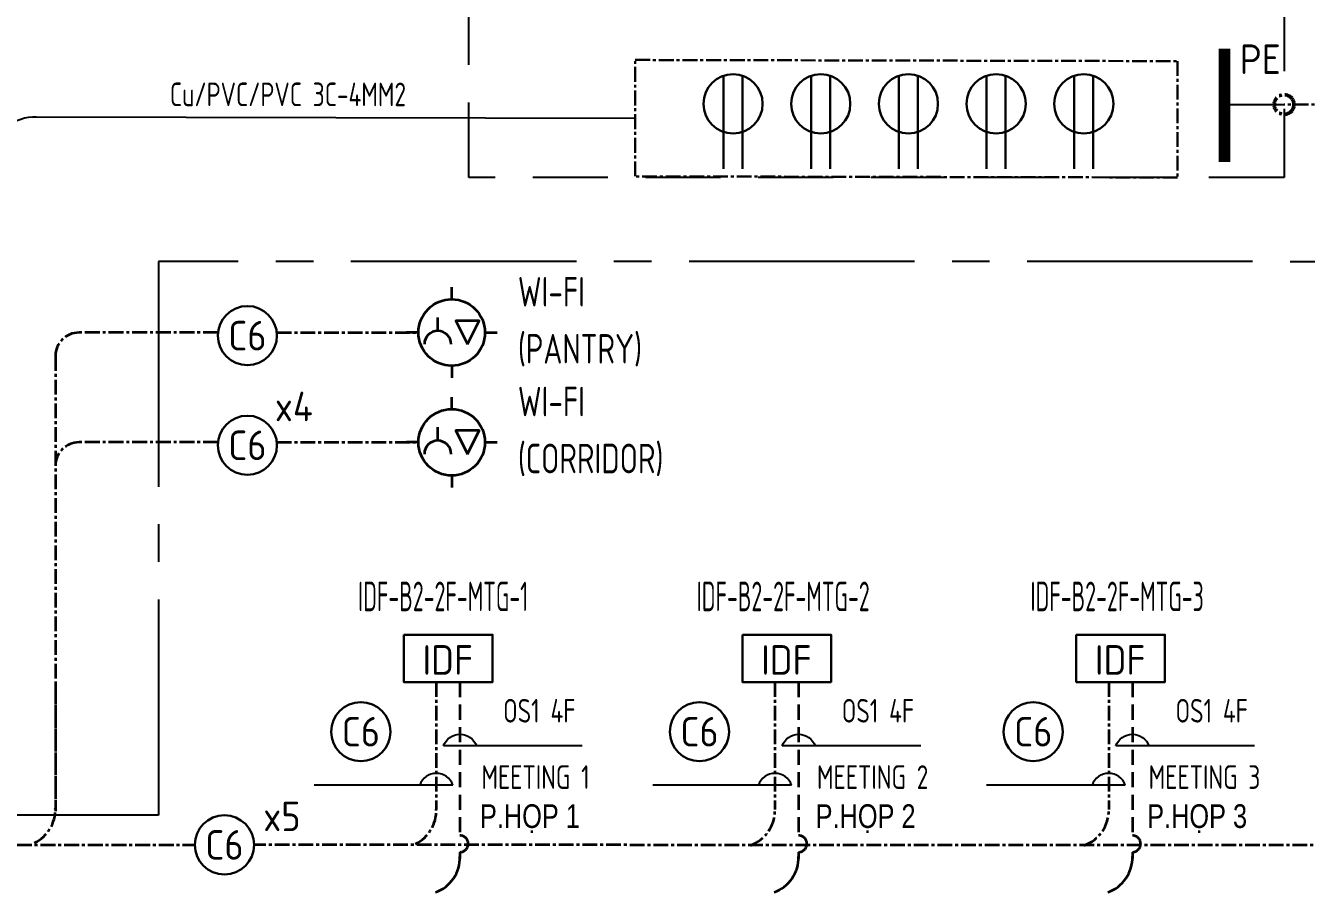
# Model space of a CAD drawing. Header units: millimetres. Extents: x -197 to 1453, y -101 to 618.
# Drawn here: x 587.1 to 695.3, y 314.1 to 387.4 of the extents above; entities that cross this region are included whole.
import ezdxf
from ezdxf.enums import TextEntityAlignment as Align

# ---------------------------------------------------------------- set-up
doc = ezdxf.new("R2010")
doc.units = ezdxf.units.MM
for name, pattern in [('HC-B_EC0-112 ZONE B-TELEPHONE & DATA SYSTEM SCHEMATIC (200529)$0$x-219010-E-00_Tell & Data System Schematic$0$CENTER', [2, 1.25, -0.25, 0.25, -0.25]), ('HC-B_EC0-112 ZONE B-TELEPHONE & DATA SYSTEM SCHEMATIC (200529)$0$x-219010-E-00_Tell & Data System Schematic$0$GEC-COMM_CENTER2', [28.575, 19.05, -3.175, 3.175, -3.175]), ('HC-B_EC0-112 ZONE B-TELEPHONE & DATA SYSTEM SCHEMATIC (200529)$0$x-219010-E-00_Tell & Data System Schematic$0$GEC-COMM_HIDDEN', [9.525, 6.35, -3.175])]:
    doc.linetypes.add(name, pattern=pattern)
for name, color, linetype in [('HC-B_EC0-112 ZONE B-TELEPHONE & DATA SYSTEM SCHEMATIC (200529)$0$GEC- E-TEXT', 7, 'Continuous'), ('HC-B_EC0-112 ZONE B-TELEPHONE & DATA SYSTEM SCHEMATIC (200529)$0$GEC-E-COMM-ENCL', 7, 'HC-B_EC0-112 ZONE B-TELEPHONE & DATA SYSTEM SCHEMATIC (200529)$0$x-219010-E-00_Tell & Data System Schematic$0$GEC-COMM_CENTER2'), ('HC-B_EC0-112 ZONE B-TELEPHONE & DATA SYSTEM SCHEMATIC (200529)$0$GEC-E-COMM-POWR-WIRE', 4, 'Continuous'), ('HC-B_EC0-112 ZONE B-TELEPHONE & DATA SYSTEM SCHEMATIC (200529)$0$GEC-G-ANNO-TEXT-EN', 7, 'Continuous')]:
    doc.layers.add(name, color=color, linetype=linetype)
for name, color, linetype, lineweight in [('HC-B_EC0-112 ZONE B-TELEPHONE & DATA SYSTEM SCHEMATIC (200529)$0$GEC-E-COMM-CABLE-CAT6', 3, 'HC-B_EC0-112 ZONE B-TELEPHONE & DATA SYSTEM SCHEMATIC (200529)$0$x-219010-E-00_Tell & Data System Schematic$0$CENTER', 35), ('HC-B_EC0-112 ZONE B-TELEPHONE & DATA SYSTEM SCHEMATIC (200529)$0$GEC-E-COMM-EQPM', 6, 'Continuous', 30), ('HC-B_EC0-112 ZONE B-TELEPHONE & DATA SYSTEM SCHEMATIC (200529)$0$GEC-E-COMM-OPTICAL FIBER- 4F', 5, 'HC-B_EC0-112 ZONE B-TELEPHONE & DATA SYSTEM SCHEMATIC (200529)$0$x-219010-E-00_Tell & Data System Schematic$0$GEC-COMM_HIDDEN', 35), ('HC-B_EC0-112 ZONE B-TELEPHONE & DATA SYSTEM SCHEMATIC (200529)$0$GEC-E-DIA-FEED', 5, 'HC-B_EC0-112 ZONE B-TELEPHONE & DATA SYSTEM SCHEMATIC (200529)$0$x-219010-E-00_Tell & Data System Schematic$0$CENTER', 50), ('HC-B_EC0-112 ZONE B-TELEPHONE & DATA SYSTEM SCHEMATIC (200529)$0$GEC-E-DIAG-BORD', 7, 'HC-B_EC0-112 ZONE B-TELEPHONE & DATA SYSTEM SCHEMATIC (200529)$0$x-219010-E-00_Tell & Data System Schematic$0$CENTER', 18), ('HC-B_EC0-112 ZONE B-TELEPHONE & DATA SYSTEM SCHEMATIC (200529)$0$GEC-E-DIAG-EQPM', 6, 'Continuous', 30), ('HC-B_EC0-112 ZONE B-TELEPHONE & DATA SYSTEM SCHEMATIC (200529)$0$GEC-E-POWR-EQPM', 6, 'Continuous', 35)]:
    doc.layers.add(name, color=color, linetype=linetype, lineweight=lineweight)
doc.styles.add('HC-B_EC0-112 ZONE B-TELEPHONE & DATA SYSTEM SCHEMATIC (200529)$0$x-219010-E-00_Tell & Data System Schematic$0$GEC-EN_Text Style-2.5mm-Isocp', font='isocp.shx', dxfattribs={"width": 0.8, "height": 2.5})
doc.styles.add('HC-B_EC0-112 ZONE B-TELEPHONE & DATA SYSTEM SCHEMATIC (200529)$0$x-219010-E-00_Tell & Data System Schematic$0$GEC-EN_Text Style-2.5mm-Isocp_Annotative', font='isocp.shx', dxfattribs={"height": 2.5})
doc.styles.add('HC-B_EC0-112 ZONE B-TELEPHONE & DATA SYSTEM SCHEMATIC (200529)$0$x-219010-E-00_Tell & Data System Schematic$0$GEC-Text stype-EN', font='isocp.shx', dxfattribs={"height": 2.5})
doc.styles.add('HC-B_EC0-112 ZONE B-TELEPHONE & DATA SYSTEM SCHEMATIC (200529)$0$x-219010-E-00_Tell & Data System Schematic$0$GEC-VN_Text Style-2.5mm-Hoatbif-WF 0.8', font='hoatbif.shx', dxfattribs={"width": 0.8, "height": 2.5})

# ---------------------------------------------------------------- blocks, each defined once
blk = doc.blocks.new('HC-B_EC0-112 ZONE B-TELEPHONE & DATA SYSTEM SCHEMATIC (200529)$0$x-219010-E-00_Tell & Data System Schematic$0$GEC-E_COMMS-RDF (1)')
blk.add_lwpolyline([(-5.5, 0), (2, 0), (2, -4), (-5.5, -4)], close=True)
at = {"color": 7, "style": 'HC-B_EC0-112 ZONE B-TELEPHONE & DATA SYSTEM SCHEMATIC (200529)$0$x-219010-E-00_Tell & Data System Schematic$0$GEC-EN_Text Style-2.5mm-Isocp'}
for tag, p in [('DESCRIPTION-1', (7.72, -1.46)), ('DESCRIPTION-2', (7.72, -4.96)), ('SPARE', (7.72, -8.46))]:
    blk.add_attdef(tag, p, '', height=2.5, dxfattribs=at)
blk.add_attdef('GEC-NAME', text='', height=2.5, dxfattribs=at).set_placement((-1.78, -2.12), align=Align.MIDDLE)
blk = doc.blocks.new('HC-B_EC0-112 ZONE B-TELEPHONE & DATA SYSTEM SCHEMATIC (200529)$0$x-219010-E-00_Tell & Data System Schematic$0$GEC-E_COMMS-CABLE-CAT.6')
blk.add_circle((0, 0), 2.5)
at = {"color": 7, "style": 'HC-B_EC0-112 ZONE B-TELEPHONE & DATA SYSTEM SCHEMATIC (200529)$0$x-219010-E-00_Tell & Data System Schematic$0$GEC-EN_Text Style-2.5mm-Isocp'}
for tag, p in [('DESCRIPTION-1', (8.39, 0.28)), ('DESCRIPTION-2', (8.39, -3.22)), ('SPARE', (8.39, -6.72))]:
    blk.add_attdef(tag, p, '', height=2.5, dxfattribs=at)
blk.add_attdef('GEC-NAME', text='', height=2.5, dxfattribs=at).set_placement((0, 0), align=Align.MIDDLE)
blk = doc.blocks.new('HC-B_EC0-112 ZONE B-TELEPHONE & DATA SYSTEM SCHEMATIC (200529)$0$x-219010-E-00_Tell & Data System Schematic$0$GEC-E_COMMS-WIFI')
for p, q in [((-0.01, 2.81), (-0.01, 3.82)), ((-1.19, 0.13), (-1.19, 1.27)), ((-2.82, -0.01), (-3.83, -0.01)), ((2.81, -0.01), (3.82, -0.01)), ((-0.01, -2.82), (-0.01, -3.83))]:
    blk.add_line(p, q)
blk.add_lwpolyline([(1.33, -1), (2.31, 0.98), (0.35, 0.98)], close=True)
blk.add_circle((-0.01, -0.01), 2.81)
blk.add_arc((-1.19, -1), 1.13, 0, 180)
at = {"color": 7, "style": 'HC-B_EC0-112 ZONE B-TELEPHONE & DATA SYSTEM SCHEMATIC (200529)$0$x-219010-E-00_Tell & Data System Schematic$0$GEC-EN_Text Style-2.5mm-Isocp_Annotative'}
for tag, p in [('GEC-NAME', (5.58, 4.37)), ('DESCRIPTION-1', (5.58, 0.87)), ('DESCRIPTION-2', (5.58, -2.63)), ('SPARE', (5.58, -6.13))]:
    blk.add_attdef(tag, p, '', height=2.5, dxfattribs=at)
blk = doc.blocks.new('*U167')
at = {"layer": 'HC-B_EC0-112 ZONE B-TELEPHONE & DATA SYSTEM SCHEMATIC (200529)$0$GEC-E-POWR-EQPM'}
ref = blk.add_blockref('HC-B_EC0-112 ZONE B-TELEPHONE & DATA SYSTEM SCHEMATIC (200529)$0$x-219010-E-00_Tell & Data System Schematic$0$GEC-E_COMMS-WIFI', (623.09, 352.13), dxfattribs=at)
ref.add_attrib('DESCRIPTION-2', '(CORRIDOR)', (628.67, 349.5), dxfattribs={"layer": '0', "color": 7, "height": 2.5, "style": 'HC-B_EC0-112 ZONE B-TELEPHONE & DATA SYSTEM SCHEMATIC (200529)$0$x-219010-E-00_Tell & Data System Schematic$0$GEC-EN_Text Style-2.5mm-Isocp', "width": 0.8})
ref.add_attrib('GEC-NAME', 'WI-FI', (628.67, 354.32), dxfattribs={"layer": '0', "color": 7, "height": 2.5, "style": 'HC-B_EC0-112 ZONE B-TELEPHONE & DATA SYSTEM SCHEMATIC (200529)$0$x-219010-E-00_Tell & Data System Schematic$0$GEC-EN_Text Style-2.5mm-Isocp', "width": 0.8})
ref = blk.add_blockref('HC-B_EC0-112 ZONE B-TELEPHONE & DATA SYSTEM SCHEMATIC (200529)$0$x-219010-E-00_Tell & Data System Schematic$0$GEC-E_COMMS-WIFI', (623.09, 352.13), dxfattribs=at)
ref.add_attrib('DESCRIPTION-2', '(CORRIDOR)', (628.67, 349.5), dxfattribs={"layer": '0', "color": 7, "height": 2.5, "style": 'HC-B_EC0-112 ZONE B-TELEPHONE & DATA SYSTEM SCHEMATIC (200529)$0$x-219010-E-00_Tell & Data System Schematic$0$GEC-EN_Text Style-2.5mm-Isocp', "width": 0.8})
ref.add_attrib('GEC-NAME', 'WI-FI', (628.67, 354.32), dxfattribs={"layer": '0', "color": 7, "height": 2.5, "style": 'HC-B_EC0-112 ZONE B-TELEPHONE & DATA SYSTEM SCHEMATIC (200529)$0$x-219010-E-00_Tell & Data System Schematic$0$GEC-EN_Text Style-2.5mm-Isocp', "width": 0.8})
ref = blk.add_blockref('HC-B_EC0-112 ZONE B-TELEPHONE & DATA SYSTEM SCHEMATIC (200529)$0$x-219010-E-00_Tell & Data System Schematic$0$GEC-E_COMMS-WIFI', (623.09, 352.13), dxfattribs=at)
ref.add_attrib('DESCRIPTION-2', '(CORRIDOR)', (628.67, 349.5), dxfattribs={"layer": '0', "color": 7, "height": 2.5, "style": 'HC-B_EC0-112 ZONE B-TELEPHONE & DATA SYSTEM SCHEMATIC (200529)$0$x-219010-E-00_Tell & Data System Schematic$0$GEC-EN_Text Style-2.5mm-Isocp', "width": 0.8})
ref.add_attrib('GEC-NAME', 'WI-FI', (628.67, 354.32), dxfattribs={"layer": '0', "color": 7, "height": 2.5, "style": 'HC-B_EC0-112 ZONE B-TELEPHONE & DATA SYSTEM SCHEMATIC (200529)$0$x-219010-E-00_Tell & Data System Schematic$0$GEC-EN_Text Style-2.5mm-Isocp', "width": 0.8})
blk = doc.blocks.new('HC-B_EC0-112 ZONE B-TELEPHONE & DATA SYSTEM SCHEMATIC (200529)$0$x-219010-E-00_Tell & Data System Schematic$0$Ky hieu cap')
blk.add_lwpolyline([(523.79, 257.11), (534.36, 257.11), (535.52, 257.11)])
blk.add_arc((534.12, 256.59), 1.49, 20.0579, 159.9421)
blk = doc.blocks.new('*U181')
at = {"layer": 'HC-B_EC0-112 ZONE B-TELEPHONE & DATA SYSTEM SCHEMATIC (200529)$0$GEC-E-POWR-EQPM'}
ref = blk.add_blockref('HC-B_EC0-112 ZONE B-TELEPHONE & DATA SYSTEM SCHEMATIC (200529)$0$x-219010-E-00_Tell & Data System Schematic$0$GEC-E_COMMS-WIFI', (623.09, 361.41), dxfattribs=at)
ref.add_attrib('DESCRIPTION-2', '(PANTRY)', (628.67, 358.78), dxfattribs={"layer": '0', "color": 7, "height": 2.5, "style": 'HC-B_EC0-112 ZONE B-TELEPHONE & DATA SYSTEM SCHEMATIC (200529)$0$x-219010-E-00_Tell & Data System Schematic$0$GEC-EN_Text Style-2.5mm-Isocp', "width": 0.8})
ref.add_attrib('GEC-NAME', 'WI-FI', (628.67, 363.6), dxfattribs={"layer": '0', "color": 7, "height": 2.5, "style": 'HC-B_EC0-112 ZONE B-TELEPHONE & DATA SYSTEM SCHEMATIC (200529)$0$x-219010-E-00_Tell & Data System Schematic$0$GEC-EN_Text Style-2.5mm-Isocp', "width": 0.8})
ref = blk.add_blockref('HC-B_EC0-112 ZONE B-TELEPHONE & DATA SYSTEM SCHEMATIC (200529)$0$x-219010-E-00_Tell & Data System Schematic$0$GEC-E_COMMS-WIFI', (623.09, 361.41), dxfattribs=at)
ref.add_attrib('DESCRIPTION-2', '(PANTRY)', (628.67, 358.78), dxfattribs={"layer": '0', "color": 7, "height": 2.5, "style": 'HC-B_EC0-112 ZONE B-TELEPHONE & DATA SYSTEM SCHEMATIC (200529)$0$x-219010-E-00_Tell & Data System Schematic$0$GEC-EN_Text Style-2.5mm-Isocp', "width": 0.8})
ref.add_attrib('GEC-NAME', 'WI-FI', (628.67, 363.6), dxfattribs={"layer": '0', "color": 7, "height": 2.5, "style": 'HC-B_EC0-112 ZONE B-TELEPHONE & DATA SYSTEM SCHEMATIC (200529)$0$x-219010-E-00_Tell & Data System Schematic$0$GEC-EN_Text Style-2.5mm-Isocp', "width": 0.8})
ref = blk.add_blockref('HC-B_EC0-112 ZONE B-TELEPHONE & DATA SYSTEM SCHEMATIC (200529)$0$x-219010-E-00_Tell & Data System Schematic$0$GEC-E_COMMS-WIFI', (623.09, 361.41), dxfattribs=at)
ref.add_attrib('DESCRIPTION-2', '(PANTRY)', (628.67, 358.78), dxfattribs={"layer": '0', "color": 7, "height": 2.5, "style": 'HC-B_EC0-112 ZONE B-TELEPHONE & DATA SYSTEM SCHEMATIC (200529)$0$x-219010-E-00_Tell & Data System Schematic$0$GEC-EN_Text Style-2.5mm-Isocp', "width": 0.8})
ref.add_attrib('GEC-NAME', 'WI-FI', (628.67, 363.6), dxfattribs={"layer": '0', "color": 7, "height": 2.5, "style": 'HC-B_EC0-112 ZONE B-TELEPHONE & DATA SYSTEM SCHEMATIC (200529)$0$x-219010-E-00_Tell & Data System Schematic$0$GEC-EN_Text Style-2.5mm-Isocp', "width": 0.8})
blk = doc.blocks.new('HC-B_EC0-112 ZONE B-TELEPHONE & DATA SYSTEM SCHEMATIC (200529)$0$x-219010-E-00_Tell & Data System Schematic$0$GEC-E_M_RECEPTACLE-DUPLEX-WALL')
for p, q in [((-0.8, 0), (-0.8, 7.86)), ((0.8, 0), (0.8, 7.86))]:
    blk.add_line(p, q)
blk.add_circle((0, 5.49), 2.5)
at = {"style": 'HC-B_EC0-112 ZONE B-TELEPHONE & DATA SYSTEM SCHEMATIC (200529)$0$x-219010-E-00_Tell & Data System Schematic$0$GEC-Text stype-EN'}
for tag, p in [('1300', (7.34, 7.23)), ('AC', (7.34, 3.21)), ('IP54', (7.34, -1.01)), ('OTHER', (7.34, -4.98))]:
    blk.add_attdef(tag, text='', height=2.5, dxfattribs=at).set_placement(p, align=Align.MIDDLE_LEFT)
blk = doc.blocks.new('HC-B_EC0-112 ZONE B-TELEPHONE & DATA SYSTEM SCHEMATIC (200529)$0$1')
at = {"layer": 'HC-B_EC0-112 ZONE B-TELEPHONE & DATA SYSTEM SCHEMATIC (200529)$0$GEC-E-COMM-ENCL'}
for p, q in [((598.3, 367.41), (598.3, 320.6)), ((776.49, 367.38), (598.31, 367.41)), ((598.3, 320.6), (478.86, 320.6))]:
    blk.add_line(p, q, dxfattribs=at)
blk = doc.blocks.new('HC-B_EC0-112 ZONE B-TELEPHONE & DATA SYSTEM SCHEMATIC (200529)')
at = {"layer": 'HC-B_EC0-112 ZONE B-TELEPHONE & DATA SYSTEM SCHEMATIC (200529)$0$GEC-E-COMM-CABLE-CAT6'}
for p, q in [((603.33, 361.4), (591.58, 361.4)), ((608.3, 361.4), (620.28, 361.4)), ((589.58, 359.4), (589.58, 320.94)), ((603.33, 352.12), (591.58, 352.12)), ((608.3, 352.12), (620.28, 352.12)), ((589.58, 331.71), (589.58, 320.94)), ((621.78, 331.84), (621.78, 321.07)), ((650.4, 331.84), (650.4, 321.07)), ((678.61, 331.84), (678.61, 321.07)), ((733.38, 318.03), (606.37, 318.08))]:
    blk.add_line(p, q, dxfattribs=at)
blk.add_lwpolyline([(559.29, 398.52), (566.33, 398.52, -0.414221), (569.33, 395.52), (569.33, 321.09, 0.414213), (572.33, 318.09), (601.37, 318.08)], format="xyb", dxfattribs=at)
at = {"layer": 'HC-B_EC0-112 ZONE B-TELEPHONE & DATA SYSTEM SCHEMATIC (200529)$0$GEC-E-COMM-CABLE-CAT6', "color": 0, "const_width": 1}
blk.add_lwpolyline([(688.39, 385.4), (688.39, 375.83)], dxfattribs=at)
at = {"layer": 'HC-B_EC0-112 ZONE B-TELEPHONE & DATA SYSTEM SCHEMATIC (200529)$0$GEC-E-COMM-CABLE-CAT6'}
for centre, radius, start, end in [((591.58, 359.4), 2, 90, 180), ((591.58, 350.12), 2, 90, 180), ((586.44, 321.07), 3.14, 296.282, 1.4658), ((618.64, 320.99), 3.14, 296.282, 1.4658), ((647.26, 320.99), 3.14, 289.8253, 1.4658), ((675.47, 320.99), 3.14, 289.8253, 1.4658)]:
    blk.add_arc(centre, radius, start, end, dxfattribs=at)
at = {"layer": 'HC-B_EC0-112 ZONE B-TELEPHONE & DATA SYSTEM SCHEMATIC (200529)$0$GEC-E-COMM-ENCL', "linetype": 'HC-B_EC0-112 ZONE B-TELEPHONE & DATA SYSTEM SCHEMATIC (200529)$0$x-219010-E-00_Tell & Data System Schematic$0$GEC-COMM_HIDDEN'}
blk.add_lwpolyline([(624.54, 456.52), (693.43, 456.52), (693.43, 374.51), (624.54, 374.51)], close=True, dxfattribs=at)
at = {"layer": 'HC-B_EC0-112 ZONE B-TELEPHONE & DATA SYSTEM SCHEMATIC (200529)$0$GEC-E-COMM-OPTICAL FIBER- 4F', "ltscale": 0.2}
for p, q in [((623.78, 331.84), (623.78, 318.87)), ((652.4, 331.84), (652.4, 318.87)), ((680.61, 331.84), (680.61, 318.87)), ((623.78, 317.47), (623.78, 316.93)), ((652.4, 317.47), (652.4, 316.93)), ((680.61, 317.47), (680.61, 316.93))]:
    blk.add_line(p, q, dxfattribs=at)
at = {"layer": 'HC-B_EC0-112 ZONE B-TELEPHONE & DATA SYSTEM SCHEMATIC (200529)$0$GEC-E-COMM-OPTICAL FIBER- 4F'}
for centre, radius, start, end in [((623.78, 318.17), 0.7, 270, 90), ((652.4, 318.17), 0.7, 270, 90), ((680.61, 318.17), 0.7, 270, 90), ((620.64, 317.02), 3.14, 289.8253, 1.4658), ((649.26, 317.02), 3.14, 289.8253, 1.4658), ((677.47, 317.02), 3.14, 289.8253, 1.4658)]:
    blk.add_arc(centre, radius, start, end, dxfattribs=at)
at = {"layer": 'HC-B_EC0-112 ZONE B-TELEPHONE & DATA SYSTEM SCHEMATIC (200529)$0$GEC-E-COMM-POWR-WIRE', "color": 3}
blk.add_line((688.39, 380.68), (693.43, 380.68), dxfattribs=at)
at = {"layer": 'HC-B_EC0-112 ZONE B-TELEPHONE & DATA SYSTEM SCHEMATIC (200529)$0$GEC-E-COMM-POWR-WIRE'}
blk.add_lwpolyline([(551.46, 340.68), (581.31, 340.68, 0.361235), (584.42, 343.19), (584.42, 376.3, -0.43477), (588, 379.64), (638.59, 379.53)], format="xyb", dxfattribs=at)
at = {"layer": 'HC-B_EC0-112 ZONE B-TELEPHONE & DATA SYSTEM SCHEMATIC (200529)$0$GEC-E-DIA-FEED', "color": 3, "lineweight": 30}
blk.add_line((699.5, 380.68), (693.43, 380.68), dxfattribs=at)
at = {"layer": 'HC-B_EC0-112 ZONE B-TELEPHONE & DATA SYSTEM SCHEMATIC (200529)$0$GEC-E-DIA-FEED', "color": 21}
blk.add_circle((693.43, 380.68), 0.836, dxfattribs=at)
at = {"layer": 'HC-B_EC0-112 ZONE B-TELEPHONE & DATA SYSTEM SCHEMATIC (200529)$0$GEC-E-DIAG-BORD', "lineweight": 30}
blk.add_lwpolyline([(638.59, 384.45), (684.43, 384.35), (684.43, 374.51), (638.59, 374.61)], close=True, dxfattribs=at)
for name in ['HC-B_EC0-112 ZONE B-TELEPHONE & DATA SYSTEM SCHEMATIC (200529)$0$1', '*U181', '*U167']:
    blk.add_blockref(name, (0, 0))
at = {"layer": 'HC-B_EC0-112 ZONE B-TELEPHONE & DATA SYSTEM SCHEMATIC (200529)$0$GEC-E-COMM-EQPM'}
ref = blk.add_blockref('HC-B_EC0-112 ZONE B-TELEPHONE & DATA SYSTEM SCHEMATIC (200529)$0$x-219010-E-00_Tell & Data System Schematic$0$GEC-E_COMMS-RDF (1)', (624.53, 335.84), dxfattribs=at)
ref.add_attrib('GEC-NAME', 'IDF', dxfattribs={"layer": '0', "color": 7, "height": 2.5, "style": 'HC-B_EC0-112 ZONE B-TELEPHONE & DATA SYSTEM SCHEMATIC (200529)$0$x-219010-E-00_Tell & Data System Schematic$0$GEC-EN_Text Style-2.5mm-Isocp'}).set_placement((622.75, 333.72), align=Align.MIDDLE)
ref.add_attrib('DESCRIPTION-1', 'IDF-B2-2F-MTG-1', (615.16, 337.84), dxfattribs={"layer": '0', "color": 7, "height": 2.5, "style": 'HC-B_EC0-112 ZONE B-TELEPHONE & DATA SYSTEM SCHEMATIC (200529)$0$x-219010-E-00_Tell & Data System Schematic$0$GEC-EN_Text Style-2.5mm-Isocp', "width": 0.6})
ref = blk.add_blockref('HC-B_EC0-112 ZONE B-TELEPHONE & DATA SYSTEM SCHEMATIC (200529)$0$x-219010-E-00_Tell & Data System Schematic$0$GEC-E_COMMS-RDF (1)', (653.15, 335.84), dxfattribs=at)
ref.add_attrib('GEC-NAME', 'IDF', dxfattribs={"layer": '0', "color": 7, "height": 2.5, "style": 'HC-B_EC0-112 ZONE B-TELEPHONE & DATA SYSTEM SCHEMATIC (200529)$0$x-219010-E-00_Tell & Data System Schematic$0$GEC-EN_Text Style-2.5mm-Isocp'}).set_placement((651.37, 333.72), align=Align.MIDDLE)
ref.add_attrib('DESCRIPTION-1', 'IDF-B2-2F-MTG-2', (643.78, 337.84), dxfattribs={"layer": '0', "color": 7, "height": 2.5, "style": 'HC-B_EC0-112 ZONE B-TELEPHONE & DATA SYSTEM SCHEMATIC (200529)$0$x-219010-E-00_Tell & Data System Schematic$0$GEC-EN_Text Style-2.5mm-Isocp', "width": 0.6})
ref = blk.add_blockref('HC-B_EC0-112 ZONE B-TELEPHONE & DATA SYSTEM SCHEMATIC (200529)$0$x-219010-E-00_Tell & Data System Schematic$0$GEC-E_COMMS-RDF (1)', (681.36, 335.84), dxfattribs=at)
ref.add_attrib('GEC-NAME', 'IDF', dxfattribs={"layer": '0', "color": 7, "height": 2.5, "style": 'HC-B_EC0-112 ZONE B-TELEPHONE & DATA SYSTEM SCHEMATIC (200529)$0$x-219010-E-00_Tell & Data System Schematic$0$GEC-EN_Text Style-2.5mm-Isocp'}).set_placement((679.58, 333.72), align=Align.MIDDLE)
ref.add_attrib('DESCRIPTION-1', 'IDF-B2-2F-MTG-3', (671.99, 337.84), dxfattribs={"layer": '0', "color": 7, "height": 2.5, "style": 'HC-B_EC0-112 ZONE B-TELEPHONE & DATA SYSTEM SCHEMATIC (200529)$0$x-219010-E-00_Tell & Data System Schematic$0$GEC-EN_Text Style-2.5mm-Isocp', "width": 0.6})
at = {"layer": 'HC-B_EC0-112 ZONE B-TELEPHONE & DATA SYSTEM SCHEMATIC (200529)$0$GEC-E-DIAG-EQPM'}
for p in [(646.86, 375.25), (654.27, 375.25), (661.68, 375.25), (669.09, 375.25), (676.5, 375.25)]:
    blk.add_blockref('HC-B_EC0-112 ZONE B-TELEPHONE & DATA SYSTEM SCHEMATIC (200529)$0$x-219010-E-00_Tell & Data System Schematic$0$GEC-E_M_RECEPTACLE-DUPLEX-WALL', p, dxfattribs=at)
at = {"layer": 'HC-B_EC0-112 ZONE B-TELEPHONE & DATA SYSTEM SCHEMATIC (200529)$0$GEC-E-DIAG-EQPM', "color": 1}
ref = blk.add_blockref('HC-B_EC0-112 ZONE B-TELEPHONE & DATA SYSTEM SCHEMATIC (200529)$0$x-219010-E-00_Tell & Data System Schematic$0$GEC-E_COMMS-CABLE-CAT.6', (605.81, 361.14), dxfattribs=at)
ref.add_attrib('GEC-NAME', 'C6', dxfattribs={"layer": '0', "color": 7, "height": 2.5, "style": 'HC-B_EC0-112 ZONE B-TELEPHONE & DATA SYSTEM SCHEMATIC (200529)$0$x-219010-E-00_Tell & Data System Schematic$0$GEC-EN_Text Style-2.5mm-Isocp'}).set_placement((605.81, 361.14), align=Align.MIDDLE)
ref = blk.add_blockref('HC-B_EC0-112 ZONE B-TELEPHONE & DATA SYSTEM SCHEMATIC (200529)$0$x-219010-E-00_Tell & Data System Schematic$0$GEC-E_COMMS-CABLE-CAT.6', (605.81, 351.87), dxfattribs=at)
ref.add_attrib('GEC-NAME', 'C6', dxfattribs={"layer": '0', "color": 7, "height": 2.5, "style": 'HC-B_EC0-112 ZONE B-TELEPHONE & DATA SYSTEM SCHEMATIC (200529)$0$x-219010-E-00_Tell & Data System Schematic$0$GEC-EN_Text Style-2.5mm-Isocp'}).set_placement((605.81, 351.87), align=Align.MIDDLE)
ref.add_attrib('DESCRIPTION-1', 'x4', (608.13, 353.9), dxfattribs={"layer": '0', "color": 7, "height": 2.5, "style": 'HC-B_EC0-112 ZONE B-TELEPHONE & DATA SYSTEM SCHEMATIC (200529)$0$x-219010-E-00_Tell & Data System Schematic$0$GEC-EN_Text Style-2.5mm-Isocp'})
ref = blk.add_blockref('HC-B_EC0-112 ZONE B-TELEPHONE & DATA SYSTEM SCHEMATIC (200529)$0$x-219010-E-00_Tell & Data System Schematic$0$GEC-E_COMMS-CABLE-CAT.6', (615.4, 327.65), dxfattribs=at)
ref.add_attrib('GEC-NAME', 'C6', dxfattribs={"layer": '0', "color": 7, "height": 2.5, "style": 'HC-B_EC0-112 ZONE B-TELEPHONE & DATA SYSTEM SCHEMATIC (200529)$0$x-219010-E-00_Tell & Data System Schematic$0$GEC-EN_Text Style-2.5mm-Isocp'}).set_placement((615.4, 327.65), align=Align.MIDDLE)
ref = blk.add_blockref('HC-B_EC0-112 ZONE B-TELEPHONE & DATA SYSTEM SCHEMATIC (200529)$0$x-219010-E-00_Tell & Data System Schematic$0$GEC-E_COMMS-CABLE-CAT.6', (644.02, 327.65), dxfattribs=at)
ref.add_attrib('GEC-NAME', 'C6', dxfattribs={"layer": '0', "color": 7, "height": 2.5, "style": 'HC-B_EC0-112 ZONE B-TELEPHONE & DATA SYSTEM SCHEMATIC (200529)$0$x-219010-E-00_Tell & Data System Schematic$0$GEC-EN_Text Style-2.5mm-Isocp'}).set_placement((644.02, 327.65), align=Align.MIDDLE)
ref = blk.add_blockref('HC-B_EC0-112 ZONE B-TELEPHONE & DATA SYSTEM SCHEMATIC (200529)$0$x-219010-E-00_Tell & Data System Schematic$0$GEC-E_COMMS-CABLE-CAT.6', (672.23, 327.65), dxfattribs=at)
ref.add_attrib('GEC-NAME', 'C6', dxfattribs={"layer": '0', "color": 7, "height": 2.5, "style": 'HC-B_EC0-112 ZONE B-TELEPHONE & DATA SYSTEM SCHEMATIC (200529)$0$x-219010-E-00_Tell & Data System Schematic$0$GEC-EN_Text Style-2.5mm-Isocp'}).set_placement((672.23, 327.65), align=Align.MIDDLE)
ref = blk.add_blockref('HC-B_EC0-112 ZONE B-TELEPHONE & DATA SYSTEM SCHEMATIC (200529)$0$x-219010-E-00_Tell & Data System Schematic$0$GEC-E_COMMS-CABLE-CAT.6', (603.87, 318.08), dxfattribs=at)
ref.add_attrib('GEC-NAME', 'C6', dxfattribs={"layer": '0', "color": 7, "height": 2.5, "style": 'HC-B_EC0-112 ZONE B-TELEPHONE & DATA SYSTEM SCHEMATIC (200529)$0$x-219010-E-00_Tell & Data System Schematic$0$GEC-EN_Text Style-2.5mm-Isocp'}).set_placement((603.87, 318.08), align=Align.MIDDLE)
ref.add_attrib('DESCRIPTION-1', 'x5', (607.15, 319.24), dxfattribs={"layer": '0', "color": 7, "height": 2.5, "style": 'HC-B_EC0-112 ZONE B-TELEPHONE & DATA SYSTEM SCHEMATIC (200529)$0$x-219010-E-00_Tell & Data System Schematic$0$GEC-EN_Text Style-2.5mm-Isocp'})
at = {"layer": 'HC-B_EC0-112 ZONE B-TELEPHONE & DATA SYSTEM SCHEMATIC (200529)$0$GEC-G-ANNO-TEXT-EN', "xscale": -1}
for p in [(1157.9, 69.35), (1186.52, 69.35), (1214.73, 69.35)]:
    blk.add_blockref('HC-B_EC0-112 ZONE B-TELEPHONE & DATA SYSTEM SCHEMATIC (200529)$0$x-219010-E-00_Tell & Data System Schematic$0$Ky hieu cap', p, dxfattribs=at)
at = {"layer": 'HC-B_EC0-112 ZONE B-TELEPHONE & DATA SYSTEM SCHEMATIC (200529)$0$GEC-G-ANNO-TEXT-EN'}
for p in [(87.66, 66.04), (116.28, 66.04), (144.49, 66.04)]:
    blk.add_blockref('HC-B_EC0-112 ZONE B-TELEPHONE & DATA SYSTEM SCHEMATIC (200529)$0$x-219010-E-00_Tell & Data System Schematic$0$Ky hieu cap', p, dxfattribs=at)
at = {"layer": 'HC-B_EC0-112 ZONE B-TELEPHONE & DATA SYSTEM SCHEMATIC (200529)$0$GEC- E-TEXT', "style": 'HC-B_EC0-112 ZONE B-TELEPHONE & DATA SYSTEM SCHEMATIC (200529)$0$x-219010-E-00_Tell & Data System Schematic$0$GEC-Text stype-EN'}
blk.add_text('PE', height=2.5, dxfattribs=at).set_placement((691.42, 384.51), align=Align.MIDDLE_CENTER)
at = {"layer": 'HC-B_EC0-112 ZONE B-TELEPHONE & DATA SYSTEM SCHEMATIC (200529)$0$GEC-G-ANNO-TEXT-EN', "linetype": 'HC-B_EC0-112 ZONE B-TELEPHONE & DATA SYSTEM SCHEMATIC (200529)$0$x-219010-E-00_Tell & Data System Schematic$0$GEC-COMM_HIDDEN', "char_height": 2, "attachment_point": 1, "line_spacing_factor": 0.6}
for s, width, insert, style in [('Cu/PVC/PVC 3C-4MM2', 30.7389, (599.26, 382.54), 'HC-B_EC0-112 ZONE B-TELEPHONE & DATA SYSTEM SCHEMATIC (200529)$0$x-219010-E-00_Tell & Data System Schematic$0$GEC-EN_Text Style-2.5mm-Isocp'), ('MEETING 1', 19.3509, (625.59, 324.81), 'HC-B_EC0-112 ZONE B-TELEPHONE & DATA SYSTEM SCHEMATIC (200529)$0$x-219010-E-00_Tell & Data System Schematic$0$GEC-EN_Text Style-2.5mm-Isocp'), ('MEETING 2', 19.3509, (653.95, 324.81), 'HC-B_EC0-112 ZONE B-TELEPHONE & DATA SYSTEM SCHEMATIC (200529)$0$x-219010-E-00_Tell & Data System Schematic$0$GEC-EN_Text Style-2.5mm-Isocp'), ('MEETING 3', 19.3509, (681.98, 324.81), 'HC-B_EC0-112 ZONE B-TELEPHONE & DATA SYSTEM SCHEMATIC (200529)$0$x-219010-E-00_Tell & Data System Schematic$0$GEC-EN_Text Style-2.5mm-Isocp'), ('P.HäP 1', 21.739, (625.47, 321.51), 'HC-B_EC0-112 ZONE B-TELEPHONE & DATA SYSTEM SCHEMATIC (200529)$0$x-219010-E-00_Tell & Data System Schematic$0$GEC-VN_Text Style-2.5mm-Hoatbif-WF 0.8'), ('P.HäP 2', 21.739, (653.84, 321.51), 'HC-B_EC0-112 ZONE B-TELEPHONE & DATA SYSTEM SCHEMATIC (200529)$0$x-219010-E-00_Tell & Data System Schematic$0$GEC-VN_Text Style-2.5mm-Hoatbif-WF 0.8'), ('P.HäP 3', 21.739, (681.86, 321.51), 'HC-B_EC0-112 ZONE B-TELEPHONE & DATA SYSTEM SCHEMATIC (200529)$0$x-219010-E-00_Tell & Data System Schematic$0$GEC-VN_Text Style-2.5mm-Hoatbif-WF 0.8')]:
    blk.add_mtext_dynamic_manual_height_columns(s, width=width, gutter_width=12.5, heights=[0], dxfattribs=dict(at, insert=insert, style=style))
at = {"layer": 'HC-B_EC0-112 ZONE B-TELEPHONE & DATA SYSTEM SCHEMATIC (200529)$0$GEC-G-ANNO-TEXT-EN', "linetype": 'HC-B_EC0-112 ZONE B-TELEPHONE & DATA SYSTEM SCHEMATIC (200529)$0$x-219010-E-00_Tell & Data System Schematic$0$GEC-COMM_HIDDEN', "char_height": 2, "attachment_point": 3, "style": 'HC-B_EC0-112 ZONE B-TELEPHONE & DATA SYSTEM SCHEMATIC (200529)$0$x-219010-E-00_Tell & Data System Schematic$0$GEC-EN_Text Style-2.5mm-Isocp'}
for insert in [(633.54, 330.42), (662.16, 330.42), (690.37, 330.42)]:
    blk.add_mtext_dynamic_manual_height_columns('OS1 4F', width=19.3509, gutter_width=12.5, heights=[0], dxfattribs=dict(at, insert=insert))

msp = doc.modelspace()

# ---------------------------------------------------------------- block references
msp.add_blockref('HC-B_EC0-112 ZONE B-TELEPHONE & DATA SYSTEM SCHEMATIC (200529)', (0, 0))

doc.saveas('drawing.dxf')
